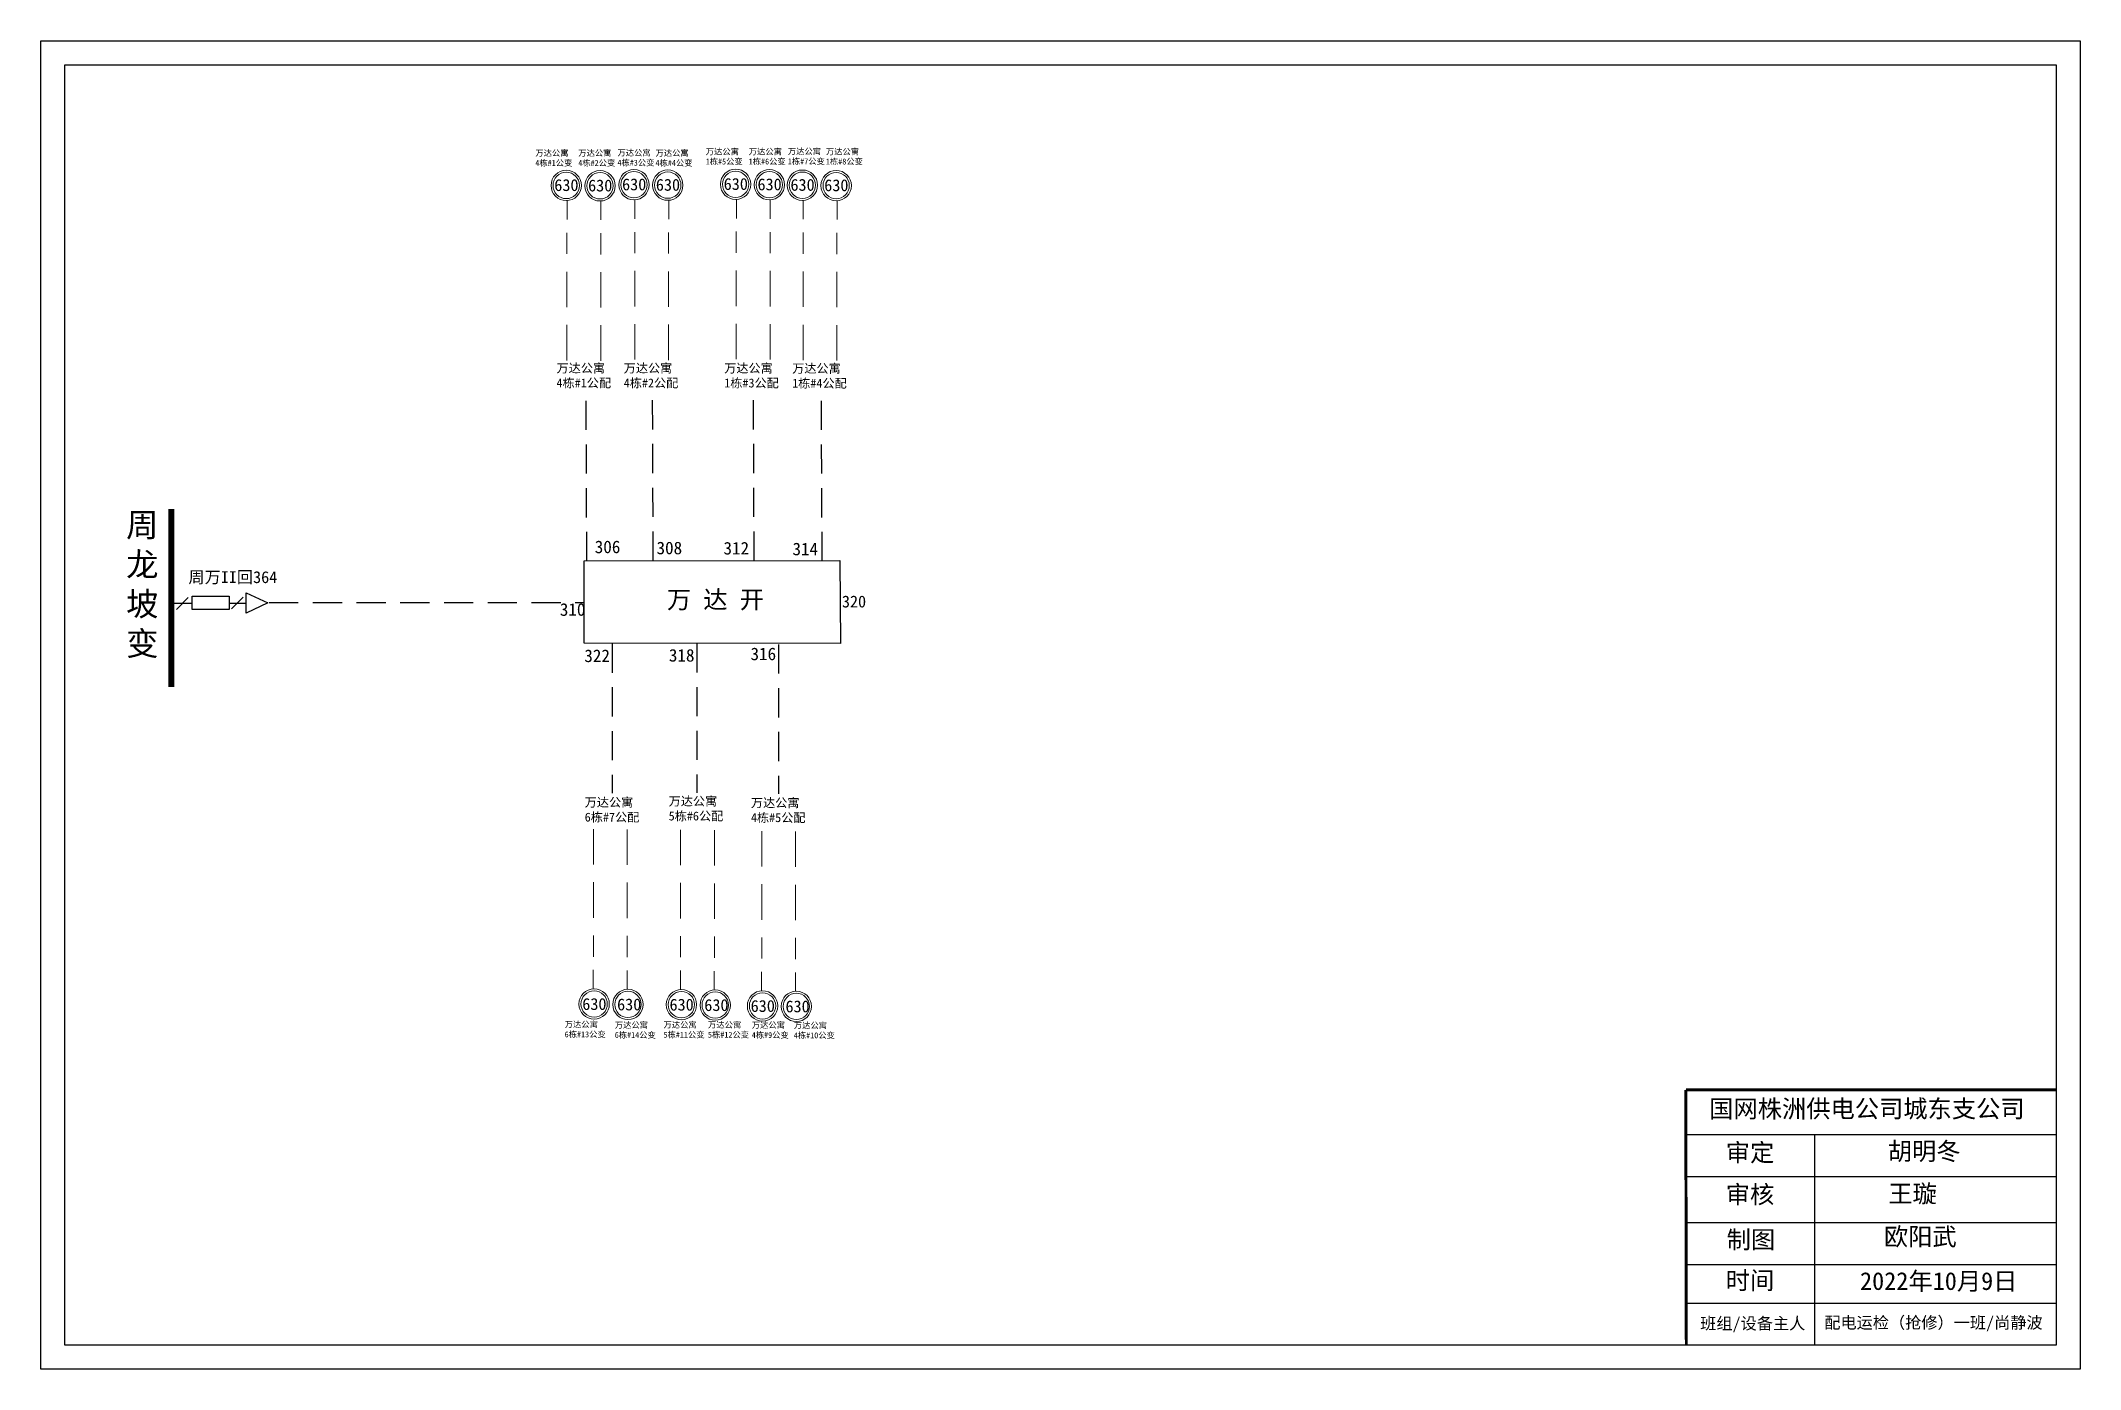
# Model space of a CAD drawing. Extents: x 0 to 344, y 0 to 224.
import ezdxf

# ---------------------------------------------------------------- set-up
doc = ezdxf.new("R2010")
doc.units = 0
doc.header["$LTSCALE"] = 0.774411
doc.linetypes.add('ACAD_ISO02W100', pattern=[15, 12, -3])
doc.linetypes.add('DASHED2', pattern=[9.525, 6.35, -3.175])
doc.layers.get('0').update_dxf_attribs({"linetype": 'CONTINUOUS'})
doc.styles.add('SimSun_txtstyle_2.12_0_0', font='', dxfattribs={"height": 2.117839})
doc.styles.add('SimSun_txtstyle_200.00_0_0200', font='', dxfattribs={"height": 200})
doc.styles.add('SimSun_txtstyle_3.00_0_0', font='', dxfattribs={"height": 3})
doc.styles.add('SimSun_txtstyle_300.00_0_0300', font='simsun.ttc', dxfattribs={"height": 300})
doc.styles.get("Standard").update_dxf_attribs({"font": '', "height": 2.5})
doc.styles.add('字体', font='', dxfattribs={"height": 2.5})
doc.styles.add('宋体_txtstyle_1.00_0_0', font='SIMSUN.TTC', dxfattribs={"height": 1})
doc.styles.add('宋体_txtstyle_1.50_0_0', font='SIMSUN.TTC', dxfattribs={"height": 1.5})
doc.styles.add('宋体_txtstyle_100.00_0_0100', font='SIMSUN.TTC', dxfattribs={"height": 100})
doc.styles.add('宋体_txtstyle_2.00_0_0', font='SIMSUN.TTC', dxfattribs={"height": 2})
doc.styles.add('宋体_txtstyle_200.00_0_0200', font='SIMSUN.TTC', dxfattribs={"height": 200})
doc.styles.add('宋体_txtstyle_3.00_0_0', font='SIMSUN.TTC', dxfattribs={"height": 3})
doc.styles.add('黑体_txtstyle_4.00_0_0', font='SIMHEI.TTF', dxfattribs={"height": 4})
doc.styles.get('SimSun_txtstyle_2.12_0_0').set_extended_font_data('SimSun')
doc.styles.get('SimSun_txtstyle_200.00_0_0200').set_extended_font_data('SimSun')
doc.styles.get('SimSun_txtstyle_3.00_0_0').set_extended_font_data('SimSun')
doc.styles.get('Standard').set_extended_font_data('SimSun')
doc.styles.get('字体').set_extended_font_data('SimSun')

msp = doc.modelspace()

# ---------------------------------------------------------------- linework, layer by layer
at = {"linetype": 'Continuous'}
for p, q in [((-0.1, 224.19), (343.87, 224.19)), ((-0.1, 0.22), (-0.1, 224.19)), ((343.87, 224.19), (343.87, 0.22)), ((3.94, 220.14), (339.83, 220.14)), ((3.94, 4.27), (3.94, 220.14)), ((339.83, 220.14), (339.83, 4.27)), ((34.54, 127.69), (34.54, 131.13)), ((34.54, 131.13), (38.18, 129.41)), ((24.76, 130.3), (22.77, 128.32)), ((34.05, 130.39), (32.07, 128.41)), ((38.18, 129.41), (34.54, 127.69)), ((277.39, 39.81), (339.76, 39.81)), ((299.04, 39.8), (299.05, 4.27)), ((277.39, 32.71), (339.76, 32.71)), ((277.39, 24.96), (339.76, 24.96)), ((277.39, 17.86), (339.76, 17.86)), ((277.51, 11.38), (339.88, 11.38)), ((339.83, 4.27), (3.94, 4.27)), ((343.87, 0.22), (-0.1, 0.22))]:
    msp.add_line(p, q, dxfattribs=at)
at = {"color": 7, "linetype": 'Continuous', "lineweight": 0, "ltscale": 0.37532}
for p, q in [((88.67, 194.07), (88.67, 197.22)), ((94.37, 194), (94.37, 197.15)), ((100.1, 194.18), (100.1, 197.33)), ((105.8, 194.12), (105.8, 197.27)), ((117.24, 194.25), (117.24, 197.4)), ((122.94, 194.18), (122.94, 197.33)), ((128.5, 194.1), (128.5, 197.25)), ((134.2, 194.03), (134.2, 197.18)), ((93.08, 67.53), (93.08, 64.38)), ((98.78, 67.46), (98.78, 64.31)), ((107.8, 67.42), (107.8, 64.27)), ((113.5, 67.35), (113.5, 64.2)), ((121.48, 67.2), (121.48, 64.05)), ((127.18, 67.13), (127.18, 63.98))]:
    msp.add_line(p, q, dxfattribs=at)
at = {"color": 7, "linetype": 'DASHED2', "lineweight": 0, "ltscale": 1.216036}
for p, q in [((88.64, 170.31), (88.64, 191.83)), ((94.34, 170.24), (94.34, 191.76)), ((100.07, 170.43), (100.07, 191.94)), ((105.77, 170.36), (105.77, 191.88)), ((117.21, 170.5), (117.21, 192.01)), ((122.91, 170.43), (122.91, 191.94)), ((128.47, 170.34), (128.47, 191.86)), ((134.17, 170.28), (134.17, 191.79)), ((93.11, 91.29), (93.11, 69.77)), ((98.81, 91.22), (98.81, 69.7)), ((107.82, 91.17), (107.82, 69.66)), ((113.53, 91.1), (113.53, 69.59)), ((121.51, 90.95), (121.51, 69.44)), ((127.21, 90.88), (127.21, 69.37))]:
    msp.add_line(p, q, dxfattribs=at)
at = {"linetype": 'DASHED2'}
for p, q in [((91.99, 136.46), (91.88, 164.32)), ((103.19, 136.55), (103.08, 164.41)), ((120.22, 136.55), (120.11, 164.41)), ((131.68, 136.46), (131.57, 164.33)), ((38.41, 129.47), (91.43, 129.5))]:
    msp.add_line(p, q, dxfattribs=at)
at = {"linetype": 'ACAD_ISO02W100'}
msp.add_line((25.38, 129.33), (22.29, 129.33), dxfattribs=at)
at = {"color": 0, "linetype": 'Continuous'}
msp.add_line((31.73, 129.36), (34.61, 129.36), dxfattribs=at)
at = {"color": 7, "linetype": 'DASHED2'}
for p, q in [((96.28, 122.57), (96.28, 97.36)), ((110.55, 122.6), (110.55, 97.39)), ((124.31, 122.41), (124.31, 97.2))]:
    msp.add_line(p, q, dxfattribs=at)
at = {"linetype": 'Continuous'}
for points, const_width in [([(21.93, 115.26), (21.93, 145.27)], 1), ([(277.35, 47.32), (277.44, 4.27)], 0.5), ([(277.39, 47.32), (339.76, 47.32)], 0.5)]:
    msp.add_lwpolyline(points, dxfattribs=dict(at, const_width=const_width))
for points in [[(91.55, 136.5), (134.69, 136.54), (134.76, 122.55), (91.55, 122.61)], [(25.44, 130.54), (31.69, 130.54), (31.69, 128.32), (25.44, 128.32)]]:
    msp.add_lwpolyline(points, close=True, dxfattribs=at)
at = {"color": 7, "linetype": 'Continuous', "lineweight": 0, "ltscale": 0.37532}
for centre in [(88.52, 199.8), (94.22, 199.74), (99.95, 199.92), (105.65, 199.85), (117.09, 199.99), (122.79, 199.92), (128.35, 199.84), (134.05, 199.77), (93.23, 61.79), (98.93, 61.72), (107.95, 61.68), (113.65, 61.61), (121.63, 61.46), (127.33, 61.39)]:
    msp.add_circle(centre, 2.56, dxfattribs=at)
at = {"color": 7, "linetype": 'Continuous', "lineweight": 0, "ltscale": 0.297941}
for centre in [(88.52, 199.8), (94.22, 199.74), (99.95, 199.92), (105.65, 199.85), (117.09, 199.99), (122.79, 199.92), (128.35, 199.84), (134.05, 199.77), (93.23, 61.79), (98.93, 61.72), (107.95, 61.68), (113.65, 61.61), (121.63, 61.46), (127.33, 61.39)]:
    msp.add_circle(centre, 2.22, dxfattribs=at)

# ---------------------------------------------------------------- texts
at = {"color": 7, "linetype": 'Continuous', "lineweight": 0, "ltscale": 0.354949, "char_height": 1, "attachment_point": 1}
for s, insert, style in [('万达公寓^M^J4栋#1公变', (83.31, 205.76), '宋体_txtstyle_100.00_0_0100'), ('万达公寓^M^J4栋#2公变', (90.55, 205.76), '宋体_txtstyle_1.00_0_0'), ('万达公寓^M^J4栋#3公变', (97.16, 205.8), '宋体_txtstyle_1.00_0_0'), ('万达公寓^M^J4栋#4公变', (103.58, 205.76), '宋体_txtstyle_1.00_0_0'), ('万达公寓^M^J1栋#5公变', (112.05, 206), '宋体_txtstyle_1.00_0_0'), ('万达公寓^M^J1栋#6公变', (119.3, 206), '宋体_txtstyle_1.00_0_0'), ('万达公寓^M^J1栋#7公变', (125.9, 206.03), '宋体_txtstyle_1.00_0_0'), ('万达公寓^M^J1栋#8公变', (132.32, 206), '宋体_txtstyle_1.00_0_0')]:
    msp.add_mtext(s, dxfattribs=dict(at, insert=insert, style=style))
at = {"color": 7, "linetype": 'Continuous', "lineweight": 0, "ltscale": 0.297941, "char_height": 2, "attachment_point": 1, "style": '宋体_txtstyle_2.00_0_0'}
for insert in [(86.51, 200.86), (92.21, 200.79), (97.94, 200.98), (103.64, 200.91), (115.08, 201.05), (120.78, 200.98), (126.34, 200.9), (132.04, 200.83)]:
    msp.add_mtext('630', dxfattribs=dict(at, insert=insert))
at = {"color": 7, "linetype": 'Continuous', "lineweight": 0, "ltscale": 0.385939, "char_height": 1.5, "attachment_point": 1, "style": '宋体_txtstyle_1.50_0_0'}
for s, insert in [('万达公寓^M^J4栋#1公配', (86.88, 169.75)), ('万达公寓^M^J4栋#2公配', (98.22, 169.75)), ('万达公寓^M^J1栋#3公配', (115.17, 169.74)), ('万达公寓^M^J1栋#4公配', (126.63, 169.7)), ('万达公寓^M^J6栋#7公配', (91.64, 96.55)), ('万达公寓^M^J5栋#6公配', (105.8, 96.74)), ('万达公寓^M^J4栋#5公配', (119.67, 96.46))]:
    msp.add_mtext(s, dxfattribs=dict(at, insert=insert))
at = {"color": 7, "linetype": 'Continuous', "lineweight": 0, "ltscale": 1.126402, "insert": (14.29, 144.57), "char_height": 4, "attachment_point": 1, "style": '黑体_txtstyle_4.00_0_0'}
msp.add_mtext('周^M^J龙^M^J坡^M^J变', dxfattribs=at)
at = {"linetype": 'Continuous', "attachment_point": 1}
for s, insert, char_height, width, style in [('306', (93.33, 139.92), 2.118, 4.7909, 'SimSun_txtstyle_2.12_0_0'), ('312', (115.04, 139.7), 2.118, 4.7909, 'SimSun_txtstyle_2.12_0_0'), ('314', (126.68, 139.57), 2.118, 4.7909, 'SimSun_txtstyle_2.12_0_0'), ('322', (91.57, 121.56), 2.118, 4.7909, 'SimSun_txtstyle_2.12_0_0'), ('318', (105.83, 121.64), 2.118, 4.7909, 'SimSun_txtstyle_2.12_0_0'), ('316', (119.6, 121.88), 2.118, 4.7909, 'SimSun_txtstyle_2.12_0_0'), ('国网株洲供电公司城东支公司', (281.3, 45.64), 3, 82.0179, 'SimSun_txtstyle_3.00_0_0'), ('审定', (284.09, 38.25), 3, 23.4615, '字体'), ('胡明冬', (311.42, 38.48), 3, 23.4615, 'SimSun_txtstyle_3.00_0_0'), ('审核', (284.09, 31.19), 3, 23.4615, '字体'), ('王璇', (311.51, 31.32), 3, 33.0539, '字体'), ('欧阳武', (310.77, 24.08), 3, 23.4615, 'SimSun_txtstyle_3.00_0_0'), ('制图', (284.25, 23.57), 3, 23.4615, '字体'), ('时间', (284.09, 16.69), 3, 23.4615, '字体')]:
    msp.add_mtext(s, dxfattribs=dict(at, insert=insert, char_height=char_height, width=width, style=style))
at = {"linetype": 'Continuous', "char_height": 2.118, "width": 4.7909, "attachment_point": 1}
for s, insert in [('308', (103.75, 139.74)), ('310', (87.44, 129.36))]:
    msp.add_mtext(s, dxfattribs=dict(at, insert=insert))
at = {"color": 7, "linetype": 'Continuous', "lineweight": 0, "ltscale": 1.341929, "insert": (24.8, 134.76), "char_height": 2, "attachment_point": 1, "style": '宋体_txtstyle_2.00_0_0'}
msp.add_mtext('周万II回364', dxfattribs=at)
at = {"color": 7, "insert": (105.51, 131.48), "char_height": 3, "width": 44.4466, "attachment_point": 1, "style": '宋体_txtstyle_3.00_0_0'}
msp.add_mtext('万 达 开', dxfattribs=at)
at = {"color": 7, "linetype": 'Continuous', "lineweight": 0, "ltscale": 0.869229, "insert": (135.02, 130.65), "char_height": 2, "attachment_point": 1, "style": '宋体_txtstyle_200.00_0_0200'}
msp.add_mtext('320', dxfattribs=at)
at = {"color": 7, "linetype": 'Continuous', "lineweight": 0, "ltscale": 1.094978, "char_height": 2, "attachment_point": 1, "style": '宋体_txtstyle_200.00_0_0200'}
for insert in [(91.23, 62.79), (97.1, 62.72), (105.94, 62.68), (111.81, 62.61), (119.63, 62.46), (125.5, 62.39)]:
    msp.add_mtext('630', dxfattribs=dict(at, insert=insert))
at = {"color": 7, "linetype": 'Continuous', "lineweight": 0, "ltscale": 0.56326, "char_height": 1, "attachment_point": 1, "style": '宋体_txtstyle_1.00_0_0'}
for s, insert in [('万达公寓^M^J6栋#13公变', (88.26, 58.84)), ('万达公寓^M^J6栋#14公变', (96.71, 58.73)), ('万达公寓^M^J5栋#11公变', (104.93, 58.78)), ('万达公寓^M^J5栋#12公变', (112.43, 58.78)), ('万达公寓^M^J4栋#9公变', (119.81, 58.73)), ('万达公寓^M^J4栋#10公变', (126.91, 58.67))]:
    msp.add_mtext(s, dxfattribs=dict(at, insert=insert))
at = {"color": 7, "linetype": 'Continuous', "lineweight": 0, "ltscale": 1.191046, "insert": (306.73, 16.58), "char_height": 3, "attachment_point": 1, "style": 'SimSun_txtstyle_300.00_0_0300'}
msp.add_mtext('2022年10月9日', dxfattribs=at)
at = {"color": 7, "linetype": 'Continuous', "lineweight": 0, "ltscale": 0.567294, "char_height": 2, "attachment_point": 1, "style": 'SimSun_txtstyle_200.00_0_0200'}
for s, insert in [('班组/设备主人', (279.78, 8.94)), ('配电运检（抢修）一班/尚静波', (300.71, 9.08))]:
    msp.add_mtext(s, dxfattribs=dict(at, insert=insert))

doc.saveas('drawing.dxf')
